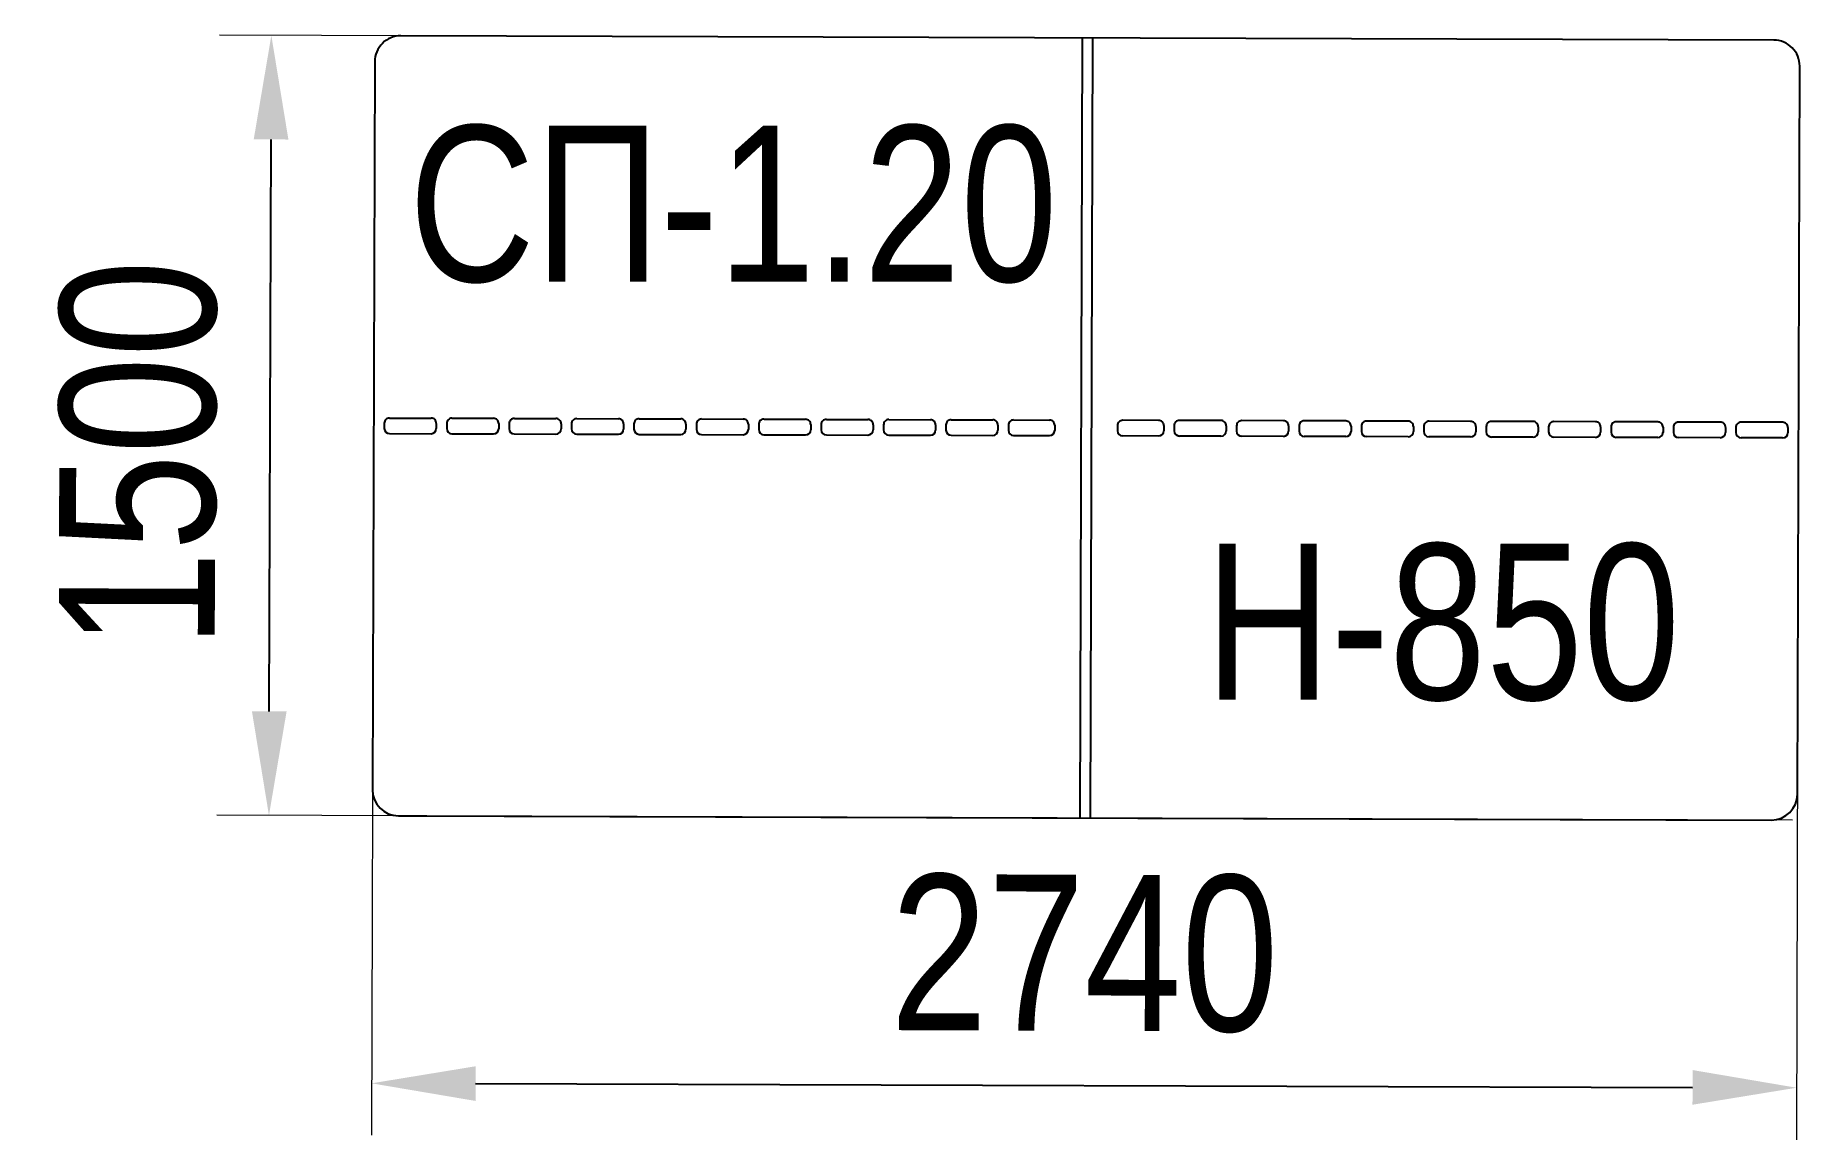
# Model space of a CAD drawing. Header units: millimetres. Extents: x -2050 to 1343, y -1353 to 771.
import ezdxf

# ---------------------------------------------------------------- set-up
doc = ezdxf.new("R2010")
doc.units = ezdxf.units.MM
for name, color, linetype in [('DIKOM_АРТИКУЛ', 7, 'Continuous'), ('DIKOM_ОБЪЕКТ', 7, 'Continuous'), ('DIKOM_РАЗМЕР_ОБЪЕКТА', 7, 'Continuous')]:
    doc.layers.add(name, color=color, linetype=linetype)
doc.styles.add('style1', font='arial.ttf', dxfattribs={"width": 0.8})
doc.dimstyles.new('1-50', dxfattribs={"dimtxt": 300, "dimasz": 200, "dimexe": 100, "dimexo": 0, "dimgap": 100, "dimtad": 1, "dimdec": 0, "dimtxsty": 'style1', "dimcen": 0, "dimclrd": 7, "dimclre": 7, "dimadec": 1, "dimazin": 2, "dimtfac": 1, "dimtdec": 0, "dimtmove": 0, "dimatfit": 3, "dimfxl": 0, "dimlwd": 25, "dimlwe": 18, "dimarcsym": 0})

# ---------------------------------------------------------------- blocks, each defined once
blk = doc.blocks.new('*D0')
at = {"layer": 'Defpoints', "color": 0, "transparency": 16777216}
for p in [(-1400.5, -281.6), (1338.5, -589.8), (1336.5, -1253.3)]:
    blk.add_point(p, dxfattribs=at)
at = {"layer": 'DIKOM_РАЗМЕР_ОБЪЕКТА', "color": 7, "lineweight": 18, "transparency": 16777216}
for p, q in [((-1400.5, -281.6), (-1403.8, -1344.8)), ((1338.5, -589.8), (1336.2, -1353.3))]:
    blk.add_line(p, q, dxfattribs=at)
at = {"layer": 'DIKOM_РАЗМЕР_ОБЪЕКТА', "color": 7, "lineweight": 25, "transparency": 16777216}
blk.add_line((-1203.5, -1245.4), (1136.5, -1252.6), dxfattribs=at)
at = {"layer": 'DIKOM_РАЗМЕР_ОБЪЕКТА', "color": 7, "transparency": 16777216}
for points in [[(-1203.4, -1212), (-1203.6, -1278.7), (-1403.5, -1244.8)], [(1136.6, -1219.3), (1136.4, -1286), (1336.5, -1253.3)]]:
    blk.add_solid(points, dxfattribs=at)
at = {"layer": 'DIKOM_РАЗМЕР_ОБЪЕКТА', "color": 0, "transparency": 16777216, "insert": (-32.7, -995.8), "char_height": 300, "attachment_point": 5, "rotation": 359.8221, "style": 'style1'}
blk.add_mtext('2740', dxfattribs=at)
blk = doc.blocks.new('*D1')
at = {"layer": 'Defpoints', "color": 0, "transparency": 16777216}
for p in [(-1596.2, 770.4), (1241.5, 761.6), (1328.6, -738.7)]:
    blk.add_point(p, dxfattribs=at)
at = {"layer": 'DIKOM_РАЗМЕР_ОБЪЕКТА', "color": 7, "lineweight": 18, "transparency": 16777216}
for p, q in [((1241.5, 761.6), (-1696.1, 770.7)), ((1328.6, -738.7), (-1700.8, -729.2))]:
    blk.add_line(p, q, dxfattribs=at)
at = {"layer": 'DIKOM_РАЗМЕР_ОБЪЕКТА', "color": 7, "lineweight": 25, "transparency": 16777216}
blk.add_line((-1600.2, -529.6), (-1596.8, 570.4), dxfattribs=at)
at = {"layer": 'DIKOM_РАЗМЕР_ОБЪЕКТА', "color": 7, "transparency": 16777216}
for points in [[(-1630.1, 570.5), (-1563.4, 570.3), (-1596.2, 770.4)], [(-1633.5, -529.5), (-1566.9, -529.7), (-1600.8, -729.6)]]:
    blk.add_solid(points, dxfattribs=at)
at = {"layer": 'DIKOM_РАЗМЕР_ОБЪЕКТА', "color": 0, "transparency": 16777216, "insert": (-1851.8, -34.4), "char_height": 300, "attachment_point": 5, "rotation": 89.8221, "style": 'style1'}
blk.add_mtext('1500', dxfattribs=at)

msp = doc.modelspace()

# ---------------------------------------------------------------- linework, layer by layer
at = {"layer": 'DIKOM_ОБЪЕКТ'}
for p, q in [((1292.7, 761.5), (-1347.3, 769.7)), ((-37.3, 765.6), (-41.9, -734.4)), ((-17.3, 765.5), (-21.9, -734.5)), ((-1397.4, 719.8), (-1401.8, -680.2)), ((1338.2, -688.7), (1342.6, 711.3)), ((-1368.9, 34.7), (-1288.9, 34.5)), ((-1248.9, 34.4), (-1168.9, 34.1)), ((-1128.9, 34), (-1048.9, 33.7)), ((-1379, 24.8), (-1379, 14.8)), ((-1369, 4.7), (-1289, 4.5)), ((-1279, 24.4), (-1279, 14.4)), ((-1259, 24.4), (-1259, 14.4)), ((-1249, 4.4), (-1169, 4.1)), ((-1159, 24.1), (-1159, 14.1)), ((-1139, 24), (-1139, 14)), ((-1129, 4), (-1049, 3.7)), ((-1039, 23.7), (-1039, 13.7)), ((-1019, 23.6), (-1019, 13.6)), ((-1009, 3.6), (-929, 3.4)), ((-1008.9, 33.6), (-928.9, 33.4)), ((-919, 23.3), (-919, 13.3)), ((-899, 23.3), (-899, 13.3)), ((-889, 3.2), (-809, 3)), ((-888.9, 33.2), (-808.9, 33)), ((-799, 23), (-799, 13)), ((-779, 22.9), (-779, 12.9)), ((-769, 2.9), (-689, 2.6)), ((-768.9, 32.9), (-688.9, 32.6)), ((-679, 22.6), (-679, 12.6)), ((-659, 22.5), (-659, 12.5)), ((-649, 2.5), (-569, 2.2)), ((-648.9, 32.5), (-568.9, 32.2)), ((-559, 22.2), (-559, 12.2)), ((-539, 22.1), (-539, 12.1)), ((-529, 2.1), (-449, 1.9)), ((-528.9, 32.1), (-448.9, 31.9)), ((-439, 21.8), (-439, 11.8)), ((-419, 21.8), (-419, 11.8)), ((-409, 1.7), (-329, 1.5)), ((-408.9, 31.7), (-328.9, 31.5)), ((-319, 21.5), (-319, 11.5)), ((-299, 21.4), (-299, 11.4)), ((-289, 1.4), (-209, 1.1)), ((-288.9, 31.4), (-208.9, 31.1)), ((-199, 21.1), (-199, 11.1)), ((-179, 21), (-179, 11)), ((-169, 1), (-100, 0.8)), ((-168.9, 31), (-99.9, 30.8)), ((-90, 20.8), (-90, 10.8)), ((30.8, 20.4), (30.8, 10.4)), ((109.7, 0.1), (40.7, 0.3)), ((109.8, 30.1), (40.8, 30.3)), ((119.8, 20.1), (119.8, 10.1)), ((139.8, 20), (139.8, 10)), ((229.7, -0.2), (149.7, 0)), ((229.8, 29.8), (149.8, 30)), ((239.8, 19.7), (239.8, 9.7)), ((259.8, 19.7), (259.8, 9.7)), ((349.8, 29.4), (269.8, 29.6)), ((359.8, 19.4), (359.8, 9.4)), ((379.8, 19.3), (379.8, 9.3)), ((469.8, 29), (389.8, 29.3)), ((479.8, 19), (479.8, 9)), ((499.8, 18.9), (499.8, 8.9)), ((589.8, 28.6), (509.8, 28.9)), ((599.8, 18.6), (599.8, 8.6)), ((619.8, 18.6), (619.8, 8.6)), ((709.8, 28.3), (629.8, 28.5)), ((719.8, 18.2), (719.8, 8.2)), ((739.8, 18.2), (739.8, 8.2)), ((829.8, 27.9), (749.8, 28.1)), ((839.8, 17.9), (839.8, 7.9)), ((859.8, 17.8), (859.8, 7.8)), ((949.8, 27.5), (869.8, 27.8)), ((959.8, 17.5), (959.8, 7.5)), ((979.8, 17.4), (979.8, 7.4)), ((1069.8, 27.2), (989.8, 27.4)), ((1079.8, 17.1), (1079.8, 7.1)), ((1099.8, 17.1), (1099.8, 7.1)), ((1189.8, 26.8), (1109.8, 27)), ((1199.8, 16.7), (1199.8, 6.7)), ((1219.8, 16.7), (1219.8, 6.7)), ((1309.8, 26.4), (1229.8, 26.7)), ((1319.8, 16.4), (1319.8, 6.4)), ((349.7, -0.6), (269.7, -0.4)), ((469.7, -1), (389.7, -0.7)), ((589.7, -1.4), (509.7, -1.1)), ((709.7, -1.7), (629.7, -1.5)), ((829.7, -2.1), (749.7, -1.9)), ((949.7, -2.5), (869.7, -2.2)), ((1069.7, -2.8), (989.7, -2.6)), ((1189.7, -3.2), (1109.7, -3)), ((1309.7, -3.6), (1229.7, -3.3)), ((-1351.9, -730.3), (1288.1, -738.5))]:
    msp.add_line(p, q, dxfattribs=at)
for centre, radius, start, end in [((-1347.4, 719.7), 50, 89.8221, 179.8221), ((1292.6, 711.5), 50, 359.8221, 89.8221), ((-1369, 24.7), 10, 89.8221, 179.8221), ((-1289, 24.5), 10, 359.8221, 89.8221), ((-1249, 24.4), 10, 89.8221, 179.8221), ((-1169, 24.1), 10, 359.8221, 89.8221), ((-1129, 24), 10, 89.8221, 179.8221), ((-1369, 14.7), 10, 179.8221, 269.8221), ((-1289, 14.5), 10, 269.8221, 359.8221), ((-1249, 14.4), 10, 179.8221, 269.8221), ((-1169, 14.1), 10, 269.8221, 359.8221), ((-1129, 14), 10, 179.8221, 269.8221), ((-1049, 13.7), 10, 269.8221, 359.8221), ((-1049, 23.7), 10, 359.8221, 89.8221), ((-1009, 23.6), 10, 89.8221, 179.8221), ((-1009, 13.6), 10, 179.8221, 269.8221), ((-929, 13.4), 10, 269.8221, 359.8221), ((-929, 23.4), 10, 359.8221, 89.8221), ((-889, 23.2), 10, 89.8221, 179.8221), ((-889, 13.2), 10, 179.8221, 269.8221), ((-809, 13), 10, 269.8221, 359.8221), ((-809, 23), 10, 359.8221, 89.8221), ((-769, 22.9), 10, 89.8221, 179.8221), ((-769, 12.9), 10, 179.8221, 269.8221), ((-689, 12.6), 10, 269.8221, 359.8221), ((-689, 22.6), 10, 359.8221, 89.8221), ((-649, 22.5), 10, 89.8221, 179.8221), ((-649, 12.5), 10, 179.8221, 269.8221), ((-569, 12.2), 10, 269.8221, 359.8221), ((-569, 22.2), 10, 359.8221, 89.8221), ((-529, 22.1), 10, 89.8221, 179.8221), ((-529, 12.1), 10, 179.8221, 269.8221), ((-449, 11.9), 10, 269.8221, 359.8221), ((-449, 21.9), 10, 359.8221, 89.8221), ((-409, 21.7), 10, 89.8221, 179.8221), ((-409, 11.7), 10, 179.8221, 269.8221), ((-329, 11.5), 10, 269.8221, 359.8221), ((-329, 21.5), 10, 359.8221, 89.8221), ((-289, 21.4), 10, 89.8221, 179.8221), ((-289, 11.4), 10, 179.8221, 269.8221), ((-209, 11.1), 10, 269.8221, 359.8221), ((-209, 21.1), 10, 359.8221, 89.8221), ((-169, 21), 10, 89.8221, 179.8221), ((-169, 11), 10, 179.8221, 269.8221), ((-100, 10.8), 10, 269.8221, 359.8221), ((-100, 20.8), 10, 359.8221, 89.8221), ((40.8, 20.3), 10, 89.8221, 179.8221), ((40.8, 10.3), 10, 179.8221, 269.8221), ((109.8, 10.1), 10, 269.8221, 359.8221), ((109.8, 20.1), 10, 359.8221, 89.8221), ((149.8, 20), 10, 89.8221, 179.8221), ((149.8, 10), 10, 179.8221, 269.8221), ((229.8, 9.8), 10, 269.8221, 359.8221), ((229.8, 19.8), 10, 359.8221, 89.8221), ((269.8, 19.6), 10, 89.8221, 179.8221), ((269.8, 9.6), 10, 179.8221, 269.8221), ((349.8, 9.4), 10, 269.8221, 359.8221), ((349.8, 19.4), 10, 359.8221, 89.8221), ((389.8, 19.3), 10, 89.8221, 179.8221), ((389.8, 9.3), 10, 179.8221, 269.8221), ((469.8, 9), 10, 269.8221, 359.8221), ((469.8, 19), 10, 359.8221, 89.8221), ((509.8, 18.9), 10, 89.8221, 179.8221), ((509.8, 8.9), 10, 179.8221, 269.8221), ((589.8, 8.6), 10, 269.8221, 359.8221), ((589.8, 18.6), 10, 359.8221, 89.8221), ((629.8, 18.5), 10, 89.8221, 179.8221), ((629.8, 8.5), 10, 179.8221, 269.8221), ((709.8, 8.3), 10, 269.8221, 359.8221), ((709.8, 18.3), 10, 359.8221, 89.8221), ((749.8, 18.1), 10, 89.8221, 179.8221), ((749.8, 8.1), 10, 179.8221, 269.8221), ((829.8, 7.9), 10, 269.8221, 359.8221), ((829.8, 17.9), 10, 359.8221, 89.8221), ((869.8, 17.8), 10, 89.8221, 179.8221), ((869.8, 7.8), 10, 179.8221, 269.8221), ((949.8, 7.5), 10, 269.8221, 359.8221), ((949.8, 17.5), 10, 359.8221, 89.8221), ((989.8, 17.4), 10, 89.8221, 179.8221), ((989.8, 7.4), 10, 179.8221, 269.8221), ((1069.8, 7.2), 10, 269.8221, 359.8221), ((1069.8, 17.2), 10, 359.8221, 89.8221), ((1109.8, 17), 10, 89.8221, 179.8221), ((1109.8, 7), 10, 179.8221, 269.8221), ((1189.8, 6.8), 10, 269.8221, 359.8221), ((1189.8, 16.8), 10, 359.8221, 89.8221), ((1229.8, 16.7), 10, 89.8221, 179.8221), ((1229.8, 6.7), 10, 179.8221, 269.8221), ((1309.8, 6.4), 10, 269.8221, 359.8221), ((1309.8, 16.4), 10, 359.8221, 89.8221), ((-1351.8, -680.3), 50, 179.8221, 269.8221), ((1288.2, -688.5), 50, 269.8221, 359.8221)]:
    msp.add_arc(centre, radius, start, end, dxfattribs=at)

# ---------------------------------------------------------------- texts
at = {"layer": 'DIKOM_АРТИКУЛ', "color": 7, "linetype": 'Continuous', "lineweight": 15, "insert": (-1331.7, 597.2), "char_height": 300, "width": 6012.174, "attachment_point": 1, "style": 'style1'}
msp.add_mtext('{\\fArial|b0|i0|c204|p34;СП}-1.20', dxfattribs=at)
at = {"layer": 'DIKOM_РАЗМЕР_ОБЪЕКТА', "insert": (199.3, -207.1), "char_height": 300, "width": 4694.74, "attachment_point": 1, "style": 'style1'}
msp.add_mtext('H-850', dxfattribs=at)

# ---------------------------------------------------------------- dimensions: what is measured, and where the dimension line sits
at = {"layer": 'DIKOM_РАЗМЕР_ОБЪЕКТА'}
for base, p1, p2, angle, picture, middle in [((-1596.2, 770.4), (1328.6, -738.7), (1241.5, 761.6), 89.8221, '*D1', (-1598.7, -35.2)), ((1336.5, -1253.3), (-1400.5, -281.6), (1338.5, -589.8), 359.8221, '*D0', (-33.5, -1249))]:
    dim = msp.add_linear_dim(base=base, p1=p1, p2=p2, angle=angle, dimstyle='1-50', dxfattribs=at)
    dim.commit()
    dim.dimension.update_dxf_attribs({"geometry": picture, "text_midpoint": middle, "dimtype": 160})

doc.saveas('drawing.dxf')
